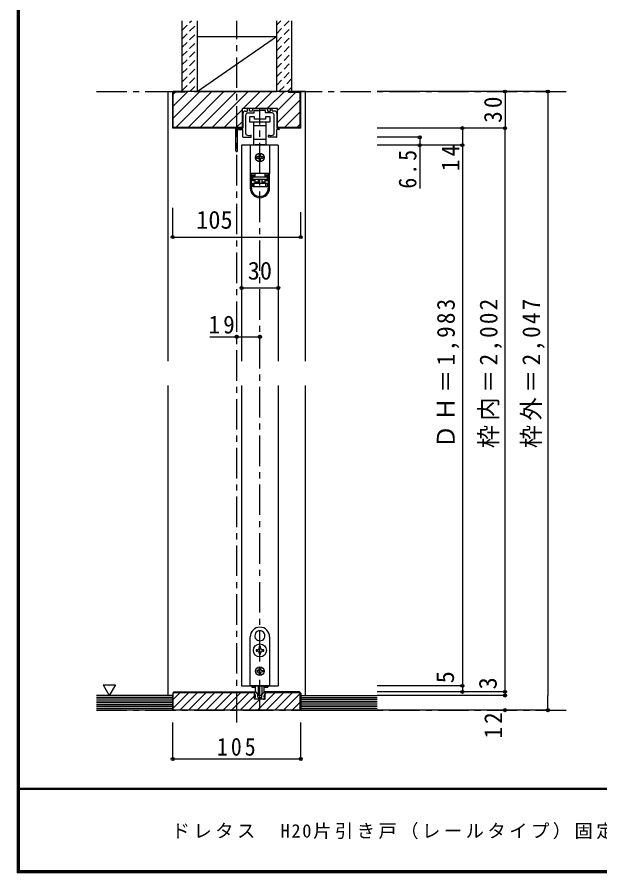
# Model space of a CAD drawing. Units: millimetres at full size, sheet at 1:5; details may follow other scales. Extents: x -973 to 977, y -718 to 696.
# Drawn here: x -973 to -496, y -701 to 0 of the extents above; entities that cross this region are included whole.
import ezdxf
from ezdxf.enums import TextEntityAlignment as Align

# ---------------------------------------------------------------- set-up
doc = ezdxf.new("R2010")
doc.units = ezdxf.units.MM
doc.header["$LTSCALE"] = 5
doc.header["$PDMODE"] = 32
doc.header["$PDSIZE"] = 2.5
doc.linetypes.add('CHAIN1', pattern=[8, 5, -1, 1, -1])
doc.linetypes.add('DASHED1', pattern=[1.8, 1.2, -0.6])
for name, color, linetype in [('0-1_通り芯', 4, 'CHAIN1'), ('0-2_柱', 3, 'Continuous'), ('0-3_仕上げ', 2, 'Continuous'), ('0-4_枠', 3, 'Continuous'), ('0-6_扉', 6, 'Continuous'), ('0-7_金物', 7, 'Continuous'), ('0-A_文字', 7, 'Continuous'), ('0-B_寸法', 7, 'Continuous'), ('0-C_ハッチ', 4, 'DASHED1'), ('F-1_枠', 6, 'Continuous'), ('F-A_文字', 7, 'Continuous')]:
    doc.layers.add(name, color=color, linetype=linetype)
doc.styles.add('ＭＳ ゴシック', font='')
doc.styles.get('ＭＳ ゴシック').set_extended_font_data('MS Gothic')

# ---------------------------------------------------------------- blocks, each defined once
blk = doc.blocks.new('03')
at = {"layer": '0-B_寸法'}
for p, q in [((-11.079, 7.476), (-9.529, 7.476)), ((-9.229, 7.776), (-9.229, 9.176)), ((-8.029, 9.476), (-8.929, 9.476)), ((-7.729, 7.776), (-7.729, 9.176)), ((-5.529, 7.476), (-7.429, 7.476)), ((-5.229, 9.176), (-5.229, 7.776)), ((-4.929, 9.476), (6.771, 9.476)), ((-3.729, 6.276), (-3.729, 7.676)), ((-3.429, 7.976), (0.621, 7.976)), ((0.921, 8.276), (0.621, 7.976)), ((0.921, 8.276), (1.221, 7.976)), ((5.271, 7.976), (1.221, 7.976)), ((5.571, 6.276), (5.571, 7.676)), ((7.071, 9.176), (7.071, 7.776)), ((7.371, 7.476), (9.271, 7.476)), ((9.571, 7.776), (9.571, 9.176)), ((9.871, 9.476), (10.771, 9.476)), ((11.071, 7.776), (11.071, 9.176)), ((12.921, 7.476), (11.371, 7.476)), ((-13.079, 5.476), (-13.079, -6.524)), ((-10.679, -11.096), (-10.679, 4.476)), ((-9.229, 5.976), (-4.029, 5.976)), ((11.071, 5.976), (5.871, 5.976)), ((12.521, -11.096), (12.521, 4.476)), ((14.921, 5.476), (14.921, -6.524)), ((-18.179, -6.524), (-13.079, -6.524)), ((16.321, -6.524), (14.921, -6.524)), ((-18.679, -25.124), (-18.679, -7.024)), ((-17.479, -25.124), (-17.479, -8.224)), ((-16.979, -7.724), (-13.079, -7.724)), ((-13.079, -13.724), (-13.079, -7.724)), ((-12.779, -14.024), (-6.529, -14.024)), ((-6.229, -13.724), (-6.229, -12.649)), ((8.071, -13.724), (8.071, -12.649)), ((14.621, -14.024), (8.371, -14.024)), ((16.321, -7.724), (14.921, -7.724)), ((14.921, -13.724), (14.921, -7.724))]:
    blk.add_line(p, q, dxfattribs=at)
for centre, radius, start, end in [((-11.079, 5.476), 2, 90, 180), ((-9.529, 7.776), 0.3, 270, 0), ((-8.929, 9.176), 0.3, 90, 180), ((-8.029, 9.176), 0.3, 0, 90), ((-7.429, 7.776), 0.3, 180, 270), ((-5.529, 7.776), 0.3, 270, 0), ((-4.929, 9.176), 0.3, 90, 180), ((-3.429, 7.676), 0.3, 90, 180), ((5.271, 7.676), 0.3, 0, 90), ((6.771, 9.176), 0.3, 0, 90), ((7.371, 7.776), 0.3, 180, 270), ((9.271, 7.776), 0.3, 270, 0), ((9.871, 9.176), 0.3, 90, 180), ((10.771, 9.176), 0.3, 0, 90), ((11.371, 7.776), 0.3, 180, 270), ((12.921, 5.476), 2, 0, 90), ((-9.229, 4.476), 1.5, 90, 180), ((-4.029, 6.276), 0.3, 270, 0), ((5.871, 6.276), 0.3, 180, 270), ((11.071, 4.476), 1.5, 0, 90), ((-18.179, -7.024), 0.5, 90, 180), ((16.321, -7.124), 0.6, 0, 90), ((-16.979, -8.224), 0.5, 90, 180), ((-12.779, -13.724), 0.3, 180, 270), ((-9.679, -11.096), 1, 180, 243.25632), ((-7.879, -7.524), 5, 243.25632, 284.75682), ((-6.529, -12.649), 0.3, 0, 104.75682), ((-6.529, -13.724), 0.3, 270, 0), ((8.371, -12.649), 0.3, 75.24318, 180), ((8.371, -13.724), 0.3, 180, 270), ((9.721, -7.524), 5, 255.24318, 296.74368), ((11.521, -11.096), 1, 296.74368, 0), ((14.621, -13.724), 0.3, 270, 0), ((16.321, -7.124), 0.6, 270, 0), ((-18.079, -25.124), 0.6, 180, 0)]:
    blk.add_arc(centre, radius, start, end, dxfattribs=at)
blk = doc.blocks.new('下荷重(戸車)')
at = {"layer": '0-7_金物'}
for p, q in [((8.5, 37.107), (4.5, 37.107)), ((-5.25, 30.107), (0, 30.107)), ((0, 30.107), (5.25, 30.107)), ((5.25, 30.107), (5.25, 33.107)), ((5.25, 18.507), (5.25, 30.107)), ((0, 18.507), (-5.25, 18.507)), ((-5.25, 18.507), (-5.25, 14.107)), ((-5.25, 14.107), (-4, 14.107)), ((-4, 14.107), (-4, 13.807)), ((4, 14.107), (-4, 14.107)), ((5.25, 18.507), (0, 18.507)), ((4, 14.107), (5.25, 14.107)), ((4, 13.807), (4, 14.107)), ((5.25, 14.107), (5.25, 18.507)), ((7.9, 13.807), (-7.9, 13.807)), ((-7.9, 13.807), (-7.9, -9.493)), ((7.9, 13.807), (7.9, -9.493)), ((-1.5, 4.307), (-2.5, 4.307)), ((-2.5, 3.307), (-1.5, 3.307)), ((-0.5, 6.307), (-0.5, 5.307)), ((-0.5, 2.307), (-0.5, 1.307)), ((0.5, 5.307), (0.5, 6.307)), ((0.5, 1.307), (0.5, 2.307)), ((2.5, 4.307), (1.5, 4.307)), ((1.5, 3.307), (2.5, 3.307)), ((7.9, -9.493), (-7.9, -9.493)), ((-7.9, -9.493), (-7.9, -9.593)), ((-6.9, -9.593), (-7.9, -9.593)), ((-7.9, -9.593), (-7.9, -21.293)), ((-4.2, -9.593), (-6.9, -9.593)), ((-6.9, -21.293), (-6.9, -9.593)), ((-6.1, -10.593), (-6.1, -15.293)), ((-6.1, -10.593), (-4.2, -10.593)), ((-5.9, -11.693), (-5.9, -12.193)), ((-4, -11.693), (-5.9, -11.693)), ((-5.9, -12.193), (5.9, -12.193)), ((-5.9, -14.193), (-5.9, -12.193)), ((-4.9, -9.593), (-4.9, -9.493)), ((-4.2, -9.593), (-4.2, -10.593)), ((-4, -11.693), (-4, -9.493)), ((4, -9.493), (4, -11.693)), ((5.9, -11.693), (4, -11.693)), ((6.9, -9.593), (4.2, -9.593)), ((4.2, -10.593), (4.2, -9.593)), ((4.2, -11.593), (4.2, -10.593)), ((4.2, -10.593), (6.1, -10.593)), ((6.1, -11.593), (4.2, -11.593)), ((4.9, -9.493), (4.9, -9.593)), ((5.9, -12.193), (5.9, -11.693)), ((5.9, -12.193), (5.9, -14.193)), ((6.1, -15.293), (6.1, -10.593)), ((6.9, -9.593), (6.9, -21.293)), ((7.9, -9.593), (6.9, -9.593)), ((7.9, -9.493), (7.9, -9.593)), ((7.9, -21.293), (7.9, -9.593)), ((-6.1, -14.293), (-4.2, -14.293)), ((-4.2, -15.293), (-6.1, -15.293)), ((5.9, -14.193), (-5.9, -14.193)), ((-5.9, -17.193), (-4.9, -17.193)), ((-4.9, -17.193), (4.9, -17.193)), ((-4.9, -17.193), (-4.9, -20.193)), ((4.9, -20.193), (-4.9, -20.193)), ((-4.2, -14.293), (-4.2, -15.293)), ((-4.2, -15.293), (-4.2, -17.193)), ((-4, -16.193), (-4, -14.193)), ((-1.5, -14.193), (-1.5, -17.193)), ((1.5, -14.193), (1.5, -17.193)), ((1.5, -16.193), (4, -16.193)), ((6.1, -15.293), (4.2, -15.293)), ((4.2, -17.193), (4.2, -15.293)), ((4.9, -17.193), (5.9, -17.193)), ((5.9, -17.193), (5.9, -20.193))]:
    blk.add_line(p, q, dxfattribs=at)
for points in [[(-8.5, 33.107), (0, 33.107), (8.5, 33.107), (8.5, 37.107)], [(4.5, 37.107), (4.5, 35.107), (-4.5, 35.107), (-4.5, 37.107), (-8.5, 37.107), (-8.5, 33.107)], [(-5.25, 33.107), (-5.25, 30.107), (-5.25, 18.507)], [(-4.2, -10.593), (-4.2, -11.593), (-6.1, -11.593)], [(-4.9, -20.193), (-5.9, -20.193), (-5.9, -17.193)], [(-4, -17.193), (-4, -16.193), (-1.5, -16.193)], [(4, -14.193), (4, -16.193), (4, -17.193)], [(4.2, -15.293), (4.2, -14.293), (6.1, -14.293)], [(5.9, -20.193), (4.9, -20.193), (4.9, -17.193)]]:
    blk.add_lwpolyline(points, dxfattribs=at)
blk.add_circle((0, 3.807), 3.5, dxfattribs=at)
for centre, radius, start, end in [((-2.5, 3.807), 0.5, 90, 180), ((-2.5, 3.807), 0.5, 180, 270), ((-1.5, 5.307), 1, 270, 0), ((-1.5, 2.307), 1, 0, 90), ((0, 6.307), 0.5, 90, 180), ((0, 1.307), 0.5, 180, 270), ((0, 6.307), 0.5, 0, 90), ((0, 1.307), 0.5, 270, 0), ((1.5, 5.307), 1, 180, 270), ((1.5, 2.307), 1, 90, 180), ((2.5, 3.807), 0.5, 0, 90), ((2.5, 3.807), 0.5, 270, 0), ((0, -21.293), 7.9, 180, 0), ((0, -21.293), 6.9, 180, 0)]:
    blk.add_arc(centre, radius, start, end, dxfattribs=at)

msp = doc.modelspace()

# ---------------------------------------------------------------- linework, layer by layer
at = {"layer": '0-1_通り芯'}
for p, q in [((-793.333, -577.5), (-793.333, -2.5)), ((-908.333, -60.5), (-519.333, -60.5)), ((-774.333, -567.5), (-774.333, -74.5)), ((-908.333, -567.5), (-519.333, -567.5))]:
    msp.add_line(p, q, dxfattribs=at)
at = {"layer": '0-1_通り芯', "linetype": 'Continuous'}
msp.add_line((-815.333, -261.5), (-774.333, -261.5), dxfattribs=at)
at = {"layer": '0-1_通り芯', "color": 7}
for p in [(-793.333, -261.5), (-774.333, -261.5)]:
    msp.add_point(p, dxfattribs=at)
at = {"layer": '0-2_柱'}
for p, q in [((-825.833, -15.5), (-760.833, -15.5)), ((-825.833, -60.5), (-760.833, -60.5))]:
    msp.add_line(p, q, dxfattribs=at)
at = {"layer": '0-2_柱', "color": 7}
msp.add_line((-825.833, -60.5), (-760.833, -15.5), dxfattribs=at)
at = {"layer": '0-3_仕上げ'}
for p, q in [((-838.333, -2.5), (-838.333, -60.5)), ((-825.833, -2.5), (-825.833, -60.5)), ((-760.833, -2.5), (-760.833, -60.5)), ((-748.333, -2.5), (-748.333, -60.5)), ((-845.833, -555.5), (-908.333, -555.5)), ((-845.833, -567.5), (-845.833, -555.5)), ((-740.833, -567.5), (-740.833, -555.5)), ((-740.833, -555.5), (-678.333, -555.5)), ((-845.833, -567.5), (-908.333, -567.5)), ((-740.833, -567.5), (-678.333, -567.5))]:
    msp.add_line(p, q, dxfattribs=at)
at = {"layer": '0-3_仕上げ', "color": 7}
for p, q in [((-845.833, -557), (-908.333, -557)), ((-845.833, -558.5), (-908.333, -558.5)), ((-845.833, -560), (-908.333, -560)), ((-740.833, -557), (-678.333, -557)), ((-740.833, -558.5), (-678.333, -558.5)), ((-740.833, -560), (-678.333, -560)), ((-845.833, -561.5), (-908.333, -561.5)), ((-845.833, -563), (-908.333, -563)), ((-845.833, -564.5), (-908.333, -564.5)), ((-845.833, -566), (-908.333, -566)), ((-740.833, -561.5), (-678.333, -561.5)), ((-740.833, -563), (-678.333, -563)), ((-740.833, -564.5), (-678.333, -564.5)), ((-740.833, -566), (-678.333, -566))]:
    msp.add_line(p, q, dxfattribs=at)
at = {"layer": '0-4_枠', "color": 4}
for p, q in [((-849.833, -60.5), (-845.833, -60.5)), ((-849.833, -60.5), (-849.833, -281.5)), ((-736.833, -60.5), (-740.833, -60.5)), ((-736.833, -281.5), (-736.833, -60.5)), ((-849.833, -301.5), (-849.833, -555.5)), ((-736.833, -555.5), (-736.833, -301.5))]:
    msp.add_line(p, q, dxfattribs=at)
at = {"layer": '0-4_枠'}
for p, q in [((-845.833, -90.5), (-845.833, -60.5)), ((-740.833, -60.5), (-845.833, -60.5)), ((-845.333, -90), (-845.333, -61)), ((-835.833, -61), (-845.333, -61)), ((-835.833, -61), (-835.833, -60.5)), ((-750.833, -61), (-750.833, -60.5)), ((-750.833, -61), (-741.333, -61)), ((-741.333, -90), (-741.333, -61)), ((-740.833, -90.5), (-740.833, -60.5)), ((-788.733, -90.5), (-788.733, -74.5)), ((-759.933, -74.5), (-788.733, -74.5)), ((-759.933, -90.5), (-759.933, -74.5)), ((-788.733, -90.5), (-845.833, -90.5)), ((-788.733, -90), (-845.333, -90)), ((-741.333, -90), (-759.933, -90)), ((-740.833, -90.5), (-759.933, -90.5)), ((-844.833, -552.5), (-845.833, -553.5)), ((-845.833, -553.5), (-845.833, -567.5)), ((-844.626, -553), (-845.333, -553.707)), ((-845.333, -567.5), (-845.333, -553.707)), ((-844.833, -552.5), (-778.733, -552.5)), ((-844.626, -553), (-778.733, -553)), ((-778.733, -558.5), (-778.733, -552.5)), ((-769.933, -558.5), (-769.933, -552.5)), ((-741.833, -552.5), (-769.933, -552.5)), ((-769.933, -553), (-742.04, -553)), ((-741.333, -553.707), (-742.04, -553)), ((-740.833, -553.5), (-741.833, -552.5)), ((-741.333, -567.5), (-741.333, -553.707)), ((-740.833, -553.5), (-740.833, -567.5)), ((-769.933, -558.5), (-778.733, -558.5)), ((-740.833, -567.5), (-845.833, -567.5))]:
    msp.add_line(p, q, dxfattribs=at)
at = {"layer": '0-6_扉'}
for p, q in [((-759.333, -104.5), (-789.333, -104.5)), ((-789.333, -104.5), (-789.333, -281.5)), ((-759.333, -104.5), (-759.333, -281.5)), ((-789.333, -301.5), (-789.333, -547.5)), ((-759.333, -301.5), (-759.333, -547.5)), ((-789.333, -547.5), (-759.333, -547.5))]:
    msp.add_line(p, q, dxfattribs=at)
at = {"layer": '0-7_金物'}
for p, q in [((-774.432, -502.351), (-774.333, -502.45)), ((-774.234, -502.351), (-774.333, -502.45)), ((-782.333, -547.5), (-782.333, -507.5)), ((-777.976, -508.489), (-777.841, -508.525)), ((-777.877, -508.66), (-777.841, -508.525)), ((-770.691, -508.489), (-770.826, -508.525)), ((-770.79, -508.66), (-770.826, -508.525)), ((-766.333, -507.5), (-766.333, -547.5)), ((-776.533, -518), (-777.483, -518)), ((-777.483, -518), (-777.483, -519)), ((-774.833, -515.35), (-774.833, -516.3)), ((-773.833, -515.35), (-774.833, -515.35)), ((-773.833, -516.3), (-773.833, -515.35)), ((-771.183, -518), (-772.133, -518)), ((-771.183, -519), (-771.183, -518)), ((-777.483, -519), (-776.533, -519)), ((-773.833, -521.65), (-773.833, -520.7)), ((-772.133, -519), (-771.183, -519)), ((-776.133, -535), (-776.733, -535)), ((-776.733, -535), (-776.733, -536)), ((-776.733, -536), (-776.133, -536)), ((-774.833, -533.1), (-773.833, -533.1)), ((-774.833, -533.1), (-774.833, -533.7)), ((-774.833, -537.3), (-774.833, -537.9)), ((-773.833, -537.9), (-774.833, -537.9)), ((-773.833, -533.1), (-773.833, -533.7)), ((-773.833, -537.3), (-773.833, -537.9)), ((-772.533, -535), (-771.933, -535)), ((-766.333, -547.5), (-782.333, -547.5)), ((-780.933, -547.5), (-780.933, -548.7)), ((-780.933, -548.7), (-777.801, -548.7)), ((-778.833, -552.5), (-778.29, -552.5)), ((-778.833, -553.5), (-778.833, -552.5)), ((-776.671, -553.912), (-777.937, -552.647)), ((-777.833, -551.921), (-777.833, -547.5)), ((-776.459, -554), (-776.133, -554)), ((-775.833, -547.5), (-775.833, -555.121)), ((-772.833, -547.5), (-772.833, -555.121)), ((-772.208, -554), (-772.533, -554)), ((-771.995, -553.912), (-770.73, -552.647)), ((-770.866, -548.7), (-767.733, -548.7)), ((-770.833, -551.921), (-770.833, -547.5)), ((-767.733, -547.5), (-767.733, -548.7)), ((-778.133, -558.5), (-778.619, -557.274)), ((-777.833, -557), (-778.433, -557)), ((-777.033, -558.5), (-778.133, -558.5)), ((-777.833, -557), (-777.833, -555.736)), ((-777.033, -558.5), (-776.833, -558.3)), ((-776.833, -558.3), (-776.633, -558.5)), ((-772.033, -558.5), (-776.633, -558.5)), ((-775.933, -556.7), (-775.933, -554.2)), ((-773.133, -555.421), (-775.533, -555.421)), ((-774.333, -557.3), (-774.033, -557)), ((-774.033, -557), (-773.033, -557)), ((-772.733, -556.7), (-772.733, -554.2)), ((-771.833, -558.3), (-772.033, -558.5)), ((-771.633, -558.5), (-771.833, -558.3)), ((-771.633, -558.5), (-770.533, -558.5)), ((-770.833, -557), (-770.833, -555.736)), ((-770.833, -557), (-770.233, -557)), ((-770.533, -558.5), (-770.047, -557.274))]:
    msp.add_line(p, q, dxfattribs=at)
for points in [[(-774.833, -520.7), (-774.833, -521.65), (-773.833, -521.65)], [(-771.933, -535), (-771.933, -536), (-772.533, -536)], [(-769.833, -553.5), (-769.833, -552.5), (-770.376, -552.5)], [(-775.633, -557), (-774.633, -557), (-774.333, -557.3)]]:
    msp.add_lwpolyline(points, dxfattribs=at)
for centre, radius in [((-774.333, -518.5), 5.35), ((-774.333, -535.5), 3.5)]:
    msp.add_circle(centre, radius, dxfattribs=at)
for centre, radius, start, end in [((-774.333, -507.5), 8, 0, 180), ((-774.333, -506.5), 4.15, 91.3645, 208.6355), ((-774.333, -506.5), 4.15, 331.3645, 88.6355), ((-774.333, -506.5), 4.15, 211.3645, 328.6355), ((-776.533, -516.3), 1.7, 270, 0), ((-772.133, -516.3), 1.7, 180, 270), ((-776.533, -520.7), 1.7, 0, 90), ((-772.133, -520.7), 1.7, 90, 180), ((-776.133, -533.7), 1.3, 270, 0), ((-776.133, -537.3), 1.3, 0, 90), ((-772.533, -533.7), 1.3, 180, 270), ((-772.533, -537.3), 1.3, 90, 180), ((-780.833, -555.736), 3, 0, 48.19), ((-778.29, -553), 0.5, 45, 90), ((-775.833, -551.921), 2, 180, 264.78409), ((-776.459, -553.7), 0.3, 225, 270), ((-776.133, -554.2), 0.2, 0, 90), ((-776.033, -554.112), 0.2, 0, 84.78409), ((-772.633, -554.112), 0.2, 95.21591, 180), ((-772.533, -554.2), 0.2, 90, 180), ((-772.833, -551.921), 2, 275.21591, 0), ((-772.208, -553.7), 0.3, 270, 315), ((-767.833, -555.736), 3, 131.81, 180), ((-770.376, -553), 0.5, 90, 135), ((-778.433, -557.2), 0.2, 90, 201.616), ((-775.633, -556.7), 0.3, 180, 270), ((-775.533, -555.121), 0.3, 180, 270), ((-773.133, -555.121), 0.3, 270, 0), ((-773.033, -556.7), 0.3, 270, 0), ((-770.233, -557.2), 0.2, 338.384, 90)]:
    msp.add_arc(centre, radius, start, end, dxfattribs=at)
at = {"layer": '0-A_文字'}
msp.add_line((-902.769, -546.686), (-897.769, -555.347), dxfattribs=at)
msp.add_lwpolyline([(-902.769, -546.686), (-892.769, -546.686), (-897.769, -555.347)], dxfattribs=at)
at = {"layer": '0-B_寸法', "color": 4}
for p, q in [((-538.333, -60.5), (-678.333, -60.5)), ((-573.333, -60.5), (-573.333, -90.5)), ((-538.333, -60.5), (-538.333, -555.5)), ((-573.333, -90.5), (-678.333, -90.5)), ((-608.333, -90.5), (-608.333, -104.5)), ((-573.333, -552.5), (-573.333, -90.5)), ((-643.333, -98), (-678.333, -98)), ((-643.333, -98), (-643.333, -140.006)), ((-608.333, -104.5), (-678.333, -104.5)), ((-608.333, -104.5), (-608.333, -547.5)), ((-845.833, -179.804), (-845.833, -155.746)), ((-740.833, -179.804), (-740.833, -159.246)), ((-845.833, -179.804), (-740.833, -179.804)), ((-789.333, -221.5), (-759.333, -221.5)), ((-608.333, -547.5), (-678.333, -547.5)), ((-573.333, -552.5), (-678.333, -552.5)), ((-608.333, -547.5), (-608.333, -552.5)), ((-573.333, -555.5), (-573.333, -552.5)), ((-573.333, -555.5), (-678.333, -555.5)), ((-538.333, -567.5), (-538.333, -555.5)), ((-538.333, -567.5), (-678.333, -567.5)), ((-845.833, -607.5), (-845.833, -577.5)), ((-740.833, -607.5), (-740.833, -577.5)), ((-845.833, -607.5), (-740.833, -607.5))]:
    msp.add_line(p, q, dxfattribs=at)
at = {"layer": '0-B_寸法'}
for p in [(-573.333, -60.5), (-538.333, -60.5), (-608.333, -90.5), (-573.333, -90.5), (-643.333, -98), (-643.333, -104.5), (-608.333, -104.5), (-845.833, -179.804), (-740.833, -179.804), (-789.333, -221.5), (-759.333, -221.5), (-608.333, -547.5), (-608.333, -552.5), (-573.333, -552.5), (-573.333, -555.5), (-573.333, -567.5), (-538.333, -567.5), (-845.833, -607.5), (-740.833, -607.5)]:
    msp.add_point(p, dxfattribs=at)
at = {"layer": '0-C_ハッチ'}
for p, q in [((-838.333, -10.395), (-830.438, -2.5)), ((-838.333, -17.466), (-825.833, -4.966)), ((-760.833, -6.032), (-757.301, -2.5)), ((-760.833, -13.103), (-750.23, -2.5)), ((-838.333, -24.537), (-825.833, -12.037)), ((-760.833, -20.174), (-748.333, -7.674)), ((-838.333, -31.608), (-825.833, -19.108)), ((-760.833, -27.246), (-748.333, -14.746)), ((-838.333, -38.679), (-825.833, -26.179)), ((-760.833, -34.317), (-748.333, -21.817)), ((-838.333, -45.751), (-825.833, -33.251)), ((-760.833, -41.388), (-748.333, -28.888)), ((-838.333, -52.822), (-825.833, -40.322)), ((-760.833, -48.459), (-748.333, -35.959)), ((-838.333, -59.893), (-825.833, -47.393)), ((-760.833, -55.53), (-748.333, -43.03)), ((-831.87, -60.5), (-825.833, -54.464)), ((-758.732, -60.5), (-748.333, -50.101)), ((-751.661, -60.5), (-748.333, -57.172))]:
    msp.add_line(p, q, dxfattribs=at)
at = {"layer": '0-C_ハッチ', "linetype": 'Continuous'}
for p, q in [((-845.333, -72.372), (-833.462, -60.5)), ((-845.333, -82.271), (-823.562, -60.5)), ((-845.333, -62.472), (-843.861, -61)), ((-843.163, -90), (-813.663, -60.5)), ((-833.263, -90), (-803.763, -60.5)), ((-793.864, -60.5), (-823.364, -90)), ((-813.464, -90), (-783.964, -60.5)), ((-788.065, -74.5), (-774.065, -60.5)), ((-778.165, -74.5), (-764.165, -60.5)), ((-768.266, -74.5), (-754.266, -60.5)), ((-759.933, -76.067), (-744.866, -61)), ((-759.933, -85.967), (-741.333, -67.367)), ((-788.733, -75.169), (-803.565, -90)), ((-741.333, -77.266), (-754.067, -90)), ((-793.665, -90), (-788.733, -85.068)), ((-744.168, -90), (-741.333, -87.166)), ((-845.333, -558.759), (-839.575, -553)), ((-845.333, -565.83), (-832.504, -553)), ((-839.932, -567.5), (-825.432, -553)), ((-832.861, -567.5), (-818.361, -553)), ((-825.79, -567.5), (-811.29, -553)), ((-818.719, -567.5), (-804.219, -553)), ((-811.648, -567.5), (-797.148, -553)), ((-804.577, -567.5), (-790.077, -553)), ((-797.506, -567.5), (-783.006, -553)), ((-776.293, -567.5), (-761.793, -553)), ((-769.933, -554.069), (-768.864, -553)), ((-769.222, -567.5), (-754.722, -553)), ((-762.151, -567.5), (-747.651, -553)), ((-755.08, -567.5), (-741.333, -553.754)), ((-790.435, -567.5), (-778.733, -555.798)), ((-783.364, -567.5), (-774.364, -558.5)), ((-748.009, -567.5), (-741.333, -560.825)), ((-740.938, -567.5), (-740.833, -567.396))]:
    msp.add_line(p, q, dxfattribs=at)
at = {"layer": 'F-1_枠'}
for p, q in [((-973.347, 695.833), (-973.347, -700.833)), ((-972.514, 695.833), (-972.514, -700.833)), ((-971.68, 695.833), (-971.68, -700.833)), ((976.653, -631.667), (-973.347, -631.667)), ((976.653, -632.5), (-973.347, -632.5)), ((976.653, -699.167), (-973.347, -699.167)), ((976.653, -700), (-973.347, -700)), ((976.653, -700.833), (-973.347, -700.833))]:
    msp.add_line(p, q, dxfattribs=at)

# ---------------------------------------------------------------- block references
at = {"layer": '0-7_金物'}
for name, p in [('03', (-775.254, -83.976)), ('下荷重(戸車)', (-774.333, -118.307))]:
    msp.add_blockref(name, p, dxfattribs=at)

# ---------------------------------------------------------------- texts
at = {"layer": '0-1_通り芯', "color": 7, "insert": (-816.458, -259), "char_height": 14.66, "attachment_point": 7, "style": 'ＭＳ ゴシック'}
msp.add_mtext('\\T1.27;\\W0.95;19', dxfattribs=at)
at = {"layer": '0-B_寸法', "style": 'ＭＳ ゴシック'}
for s, p in [('105', (-826.577, -177.304)), ('30', (-784.333, -219))]:
    msp.add_text(s, height=14.66, dxfattribs=at).set_placement(p, align=Align.BOTTOM_LEFT)
for s, p in [('5', (-610.833, -545.5)), ('3', (-575.833, -550.5))]:
    msp.add_text(s, height=14.66, rotation=90, dxfattribs=at).set_placement(p, align=Align.BOTTOM_LEFT)
at = {"layer": '0-B_寸法', "char_height": 14.66, "attachment_point": 7, "rotation": 90, "style": 'ＭＳ ゴシック'}
for s, insert in [('\\T1.27;\\W0.95;30', (-575.833, -86.125)), ('\\T1.27;\\W0.95;14', (-610.833, -125.75)), ('\\T1.27;\\W0.9;6.5', (-645.833, -140.095)), ('\\T1.19;\\W0.95;枠内＝2,002', (-575.833, -352.75)), ('\\T1.19;\\W0.95;枠外＝2,047', (-540.833, -352.75)), ('\\T1.19;\\W0.95;ＤＨ＝1,983', (-610.833, -352.75)), ('\\T1.27;\\W0.95;12', (-575.833, -590.75))]:
    msp.add_mtext(s, dxfattribs=dict(at, insert=insert))
at = {"layer": '0-B_寸法', "insert": (-809.583, -605), "char_height": 14.66, "attachment_point": 7, "style": 'ＭＳ ゴシック'}
msp.add_mtext('\\T1.27;\\W0.9;105', dxfattribs=at)
at = {"layer": 'F-A_文字', "insert": (-846.68, -673.333), "char_height": 11, "attachment_point": 7, "style": 'ＭＳ ゴシック'}
msp.add_mtext('\\T1.19;ドレタス\u3000H20片引き戸（レールタイプ）固定枠113㎜幅\u30003方枠＋敷居N型／床直付けレール', dxfattribs=at)

doc.saveas('drawing.dxf')
